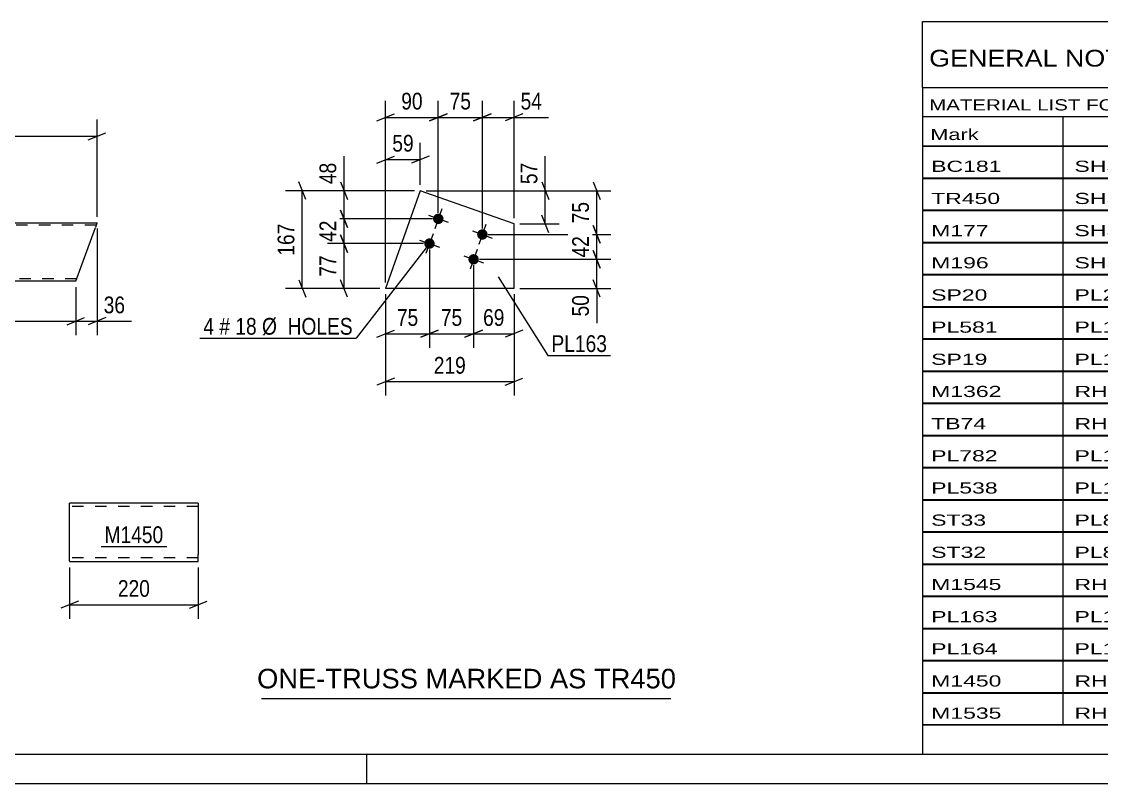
# Model space of a CAD drawing. Header units: millimetres. Extents: x 0 to 841, y 0 to 594.
# Drawn here: x 362 to 546.6, y 0 to 130.3 of the extents above; entities that cross this region are included whole.
import ezdxf

# ---------------------------------------------------------------- set-up
doc = ezdxf.new("R2010")
doc.units = ezdxf.units.MM
doc.linetypes.add('DXK_LINE_DOT2', pattern=[3.9198, 1.9599, -1.9599])
doc.styles.add('Arial', font='ARIAL.TTF', dxfattribs={"height": 0.2})
doc.styles.add('Arial Narrow', font='ARIALN.TTF', dxfattribs={"height": 0.2})

# ---------------------------------------------------------------- blocks, each defined once
blk = doc.blocks.new('Unknown-318888172-1133')
at = {"color": 5, "linetype": 'Continuous'}
for p, q in [((5, 5), (836, 5)), ((421, 0), (421, 5)), ((0, 0), (841, 0))]:
    blk.add_line(p, q, dxfattribs=at)
blk = doc.blocks.new('Part-318888172-7744 - 7740')
at = {"color": 2, "linetype": 'Continuous'}
for p, q in [((392.18, 47.94), (370.18, 47.94)), ((370.18, 38.03), (370.18, 47.94)), ((392.18, 47.94), (392.18, 39.14)), ((392.18, 37.94), (392.18, 39.14)), ((370.18, 38.03), (370.18, 37.94)), ((370.18, 37.94), (392.18, 37.94))]:
    blk.add_line(p, q, dxfattribs=at)
at = {"color": 7, "linetype": 'DXK_LINE_DOT2'}
for p, q in [((392.18, 47.34), (370.18, 47.34)), ((392.18, 38.59), (392.18, 38.91)), ((370.18, 38.54), (370.18, 38.59)), ((392.18, 38.54), (370.18, 38.54)), ((392.18, 38.54), (392.18, 38.59))]:
    blk.add_line(p, q, dxfattribs=at)
blk = doc.blocks.new('Part-318888172-3009 - 2993')
at = {"color": 2, "linetype": 'Continuous'}
for p, q in [((330.85, 95.07), (327.5, 85.87)), ((330.85, 95.07), (331.14, 95.87)), ((331.14, 95.87), (351.14, 95.87)), ((351.24, 95.87), (374.88, 95.87)), ((371.24, 85.87), (374.59, 95.07)), ((374.8, 95.64), (374.59, 95.07)), ((374.86, 95.81), (374.8, 95.64)), ((374.88, 95.87), (374.86, 95.81)), ((351.14, 85.87), (327.5, 85.87)), ((371.24, 85.87), (351.24, 85.87))]:
    blk.add_line(p, q, dxfattribs=at)
at = {"color": 7, "linetype": 'DXK_LINE_DOT2'}
for p, q in [((351.14, 95.47), (331, 95.47)), ((331.12, 95.81), (331.06, 95.64)), ((331.14, 95.87), (331.12, 95.81)), ((374.74, 95.47), (351.24, 95.47)), ((374.88, 95.87), (374.8, 95.64)), ((351.14, 86.27), (327.65, 86.27)), ((371.39, 86.27), (351.24, 86.27))]:
    blk.add_line(p, q, dxfattribs=at)
blk = doc.blocks.new('Bolt-318888172-16462 - 16460')
at = {"linetype": 'Continuous'}
for points in [[(434.07, 96.23, -1), (432.37, 96.83, -1)], [(441.61, 93.55, -1), (439.91, 94.16, -1)], [(432.56, 91.99, -1), (430.87, 92.59, -1)], [(440.1, 89.31, -1), (438.41, 89.91, -1)]]:
    blk.add_hatch(color=1, dxfattribs=at).paths.add_polyline_path(points)
at = {"color": 1, "linetype": 'Continuous'}
for p, q in [((433.82, 98.22), (432.62, 94.83)), ((431.52, 97.13), (434.91, 95.93)), ((439.06, 94.46), (442.46, 93.25)), ((441.36, 95.55), (440.16, 92.16)), ((430.02, 92.89), (433.41, 91.69)), ((432.32, 93.98), (431.11, 90.59)), ((439.86, 91.31), (438.65, 87.92)), ((437.56, 90.22), (440.95, 89.01))]:
    blk.add_line(p, q, dxfattribs=at)
blk = doc.blocks.new('Part-318888172-16461 - 16460')
at = {"color": 2, "linetype": 'Continuous'}
for p, q in [((430.15, 101.33), (424.22, 84.62)), ((446.17, 95.65), (430.15, 101.33)), ((446.17, 84.62), (446.17, 95.65)), ((446.17, 84.62), (424.22, 84.62))]:
    blk.add_line(p, q, dxfattribs=at)
blk = doc.blocks.new('StraightDimension-318888172-7746 - 7740')
at = {"color": 7, "linetype": 'Continuous'}
for p, q in [((370.18, 36.94), (370.18, 28.15)), ((392.18, 36.94), (392.18, 28.15)), ((371.68, 31.15), (368.68, 29.95)), ((370.18, 30.55), (392.18, 30.55)), ((390.68, 29.95), (393.68, 31.15))]:
    blk.add_line(p, q, dxfattribs=at)
at = {"color": 0}
blk.add_wipeout([(384.52, 31.3), (384.52, 35.5), (377.84, 35.5), (377.84, 31.3)], dxfattribs=at)
at = {"color": 3, "style": 'Arial Narrow'}
blk.add_text('220', height=2.863, dxfattribs=at).set_placement((378.44, 31.9))
blk = doc.blocks.new('StraightDimension-318888172-3061 - 2993')
at = {"color": 7, "linetype": 'Continuous'}
for p, q in [((327.5, 84.87), (327.5, 76.63)), ((371.24, 84.87), (371.24, 76.63)), ((329, 79.63), (326, 78.43)), ((369.74, 78.43), (372.74, 79.63)), ((327.5, 79.03), (371.24, 79.03))]:
    blk.add_line(p, q, dxfattribs=at)
at = {"color": 0}
blk.add_wipeout([(353.63, 79.78), (353.63, 83.98), (345.12, 83.98), (345.12, 79.78)], dxfattribs=at)
at = {"color": 3, "style": 'Arial Narrow'}
blk.add_text('3225', height=2.863, dxfattribs=at).set_placement((345.72, 80.38))
blk = doc.blocks.new('StraightDimension-318888172-3049 - 2993')
at = {"color": 7, "linetype": 'Continuous'}
for p, q in [((374.88, 94.87), (374.88, 76.63)), ((371.24, 84.87), (371.24, 76.63)), ((369.74, 78.43), (372.74, 79.63)), ((376.38, 79.63), (373.38, 78.43)), ((371.24, 79.03), (374.88, 79.03))]:
    blk.add_line(p, q, dxfattribs=at)
at = {"color": 0}
blk.add_wipeout([(380.26, 79.78), (380.26, 83.98), (375.41, 83.98), (375.41, 79.78)], dxfattribs=at)
at = {"color": 7, "linetype": 'Continuous'}
blk.add_line((374.88, 79.03), (380.79, 79.03), dxfattribs=at)
blk.add_line((374.88, 79.03), (380.79, 79.03), dxfattribs=at)
at = {"color": 3, "style": 'Arial Narrow'}
blk.add_text('36', height=2.863, dxfattribs=at).set_placement((376.01, 80.38))
blk = doc.blocks.new('StraightDimension-318888172-3025 - 2993')
at = {"color": 7, "linetype": 'Continuous'}
for p, q in [((327.5, 86.87), (327.5, 113.49)), ((374.88, 96.87), (374.88, 113.49)), ((329, 111.24), (326, 110.04)), ((373.38, 110.04), (376.38, 111.24)), ((327.5, 110.64), (374.88, 110.64))]:
    blk.add_line(p, q, dxfattribs=at)
at = {"color": 0}
blk.add_wipeout([(355.45, 111.39), (355.45, 115.59), (346.94, 115.59), (346.94, 111.39)], dxfattribs=at)
at = {"color": 3, "style": 'Arial Narrow'}
blk.add_text('3261', height=2.863, dxfattribs=at).set_placement((347.54, 111.99))
blk = doc.blocks.new('StraightDimension-318888172-16501 - 16460')
at = {"color": 7, "linetype": 'Continuous'}
for p, q in [((424.22, 83.62), (424.22, 66.3)), ((446.17, 83.62), (446.17, 66.3)), ((425.72, 69.3), (422.72, 68.1)), ((424.22, 68.7), (446.17, 68.7)), ((444.67, 68.1), (447.67, 69.3))]:
    blk.add_line(p, q, dxfattribs=at)
at = {"color": 0}
blk.add_wipeout([(438.54, 69.45), (438.54, 73.65), (431.85, 73.65), (431.85, 69.45)], dxfattribs=at)
at = {"color": 3, "style": 'Arial Narrow'}
blk.add_text('219', height=2.863, dxfattribs=at).set_placement((432.45, 70.05))
blk = doc.blocks.new('StraightDimension-318888172-17015 - 16460')
at = {"color": 7, "linetype": 'Continuous'}
for p, q in [((433.22, 97.53), (433.22, 116.72)), ((440.76, 94.86), (440.76, 116.72)), ((431.72, 113.27), (434.72, 114.47)), ((442.26, 114.47), (439.26, 113.27)), ((433.22, 113.87), (440.76, 113.87))]:
    blk.add_line(p, q, dxfattribs=at)
at = {"color": 0}
blk.add_wipeout([(439.42, 114.62), (439.42, 118.82), (434.56, 118.82), (434.56, 114.62)], dxfattribs=at)
at = {"color": 3, "style": 'Arial Narrow'}
blk.add_text('75', height=2.863, dxfattribs=at).set_placement((435.16, 115.22))
blk = doc.blocks.new('StraightDimension-318888172-16505 - 16460')
at = {"color": 7, "linetype": 'Continuous'}
for p, q in [((450.91, 102.83), (452.11, 99.83)), ((431.15, 101.33), (453.91, 101.33)), ((451.51, 95.65), (451.51, 101.33)), ((452.11, 94.15), (450.91, 97.15)), ((447.17, 95.65), (453.91, 95.65))]:
    blk.add_line(p, q, dxfattribs=at)
at = {"color": 0}
blk.add_wipeout([(450.76, 106.71), (446.56, 106.71), (446.56, 101.86), (450.76, 101.86)], dxfattribs=at)
at = {"color": 7, "linetype": 'Continuous'}
blk.add_line((451.51, 101.33), (451.51, 107.24), dxfattribs=at)
blk.add_line((451.51, 101.33), (451.51, 107.24), dxfattribs=at)
at = {"color": 3, "style": 'Arial Narrow'}
blk.add_text('57', height=2.863, rotation=90.0002, dxfattribs=at).set_placement((450.16, 102.46))
blk = doc.blocks.new('StraightDimension-318888172-16497 - 16460')
at = {"color": 7, "linetype": 'Continuous'}
for p, q in [((424.22, 85.62), (424.22, 109.52)), ((430.15, 102.33), (430.15, 109.52)), ((422.72, 106.07), (425.72, 107.27)), ((431.65, 107.27), (428.65, 106.07)), ((424.22, 106.67), (430.15, 106.67))]:
    blk.add_line(p, q, dxfattribs=at)
at = {"color": 0}
blk.add_wipeout([(429.61, 107.42), (429.61, 111.62), (424.76, 111.62), (424.76, 107.42)], dxfattribs=at)
at = {"color": 3, "style": 'Arial Narrow'}
blk.add_text('59', height=2.863, dxfattribs=at).set_placement((425.36, 108.02))
blk = doc.blocks.new('StraightDimension-318888172-16511 - 16460')
at = {"color": 7, "linetype": 'Continuous'}
for p, q in [((410.56, 99.83), (409.36, 102.83)), ((429.15, 101.33), (407.11, 101.33)), ((409.96, 84.62), (409.96, 101.33)), ((409.36, 86.12), (410.56, 83.12)), ((423.22, 84.62), (407.11, 84.62))]:
    blk.add_line(p, q, dxfattribs=at)
at = {"color": 0}
blk.add_wipeout([(409.21, 96.32), (405.01, 96.32), (405.01, 89.63), (409.21, 89.63)], dxfattribs=at)
at = {"color": 3, "style": 'Arial Narrow'}
blk.add_text('167', height=2.863, rotation=90.0002, dxfattribs=at).set_placement((408.61, 90.23))
blk = doc.blocks.new('StraightDimension-318888172-16515 - 16460')
at = {"color": 7, "linetype": 'Continuous'}
for p, q in [((439.26, 88.61), (439.26, 74.47)), ((446.17, 83.62), (446.17, 74.47)), ((437.76, 76.27), (440.76, 77.47)), ((439.26, 76.87), (446.17, 76.87)), ((447.67, 77.47), (444.67, 76.27))]:
    blk.add_line(p, q, dxfattribs=at)
at = {"color": 0}
blk.add_wipeout([(445.14, 77.62), (445.14, 81.82), (440.28, 81.82), (440.28, 77.62)], dxfattribs=at)
at = {"color": 3, "style": 'Arial Narrow'}
blk.add_text('69', height=2.863, dxfattribs=at).set_placement((440.88, 78.22))
blk = doc.blocks.new('StraightDimension-318888172-16516 - 16460')
at = {"color": 7, "linetype": 'Continuous'}
for p, q in [((431.71, 91.29), (431.71, 74.47)), ((439.26, 88.61), (439.26, 74.47)), ((430.21, 76.27), (433.21, 77.47)), ((431.71, 76.87), (439.26, 76.87)), ((440.76, 77.47), (437.76, 76.27))]:
    blk.add_line(p, q, dxfattribs=at)
at = {"color": 0}
blk.add_wipeout([(437.91, 77.62), (437.91, 81.82), (433.06, 81.82), (433.06, 77.62)], dxfattribs=at)
at = {"color": 3, "style": 'Arial Narrow'}
blk.add_text('75', height=2.863, dxfattribs=at).set_placement((433.66, 78.22))
blk = doc.blocks.new('StraightDimension-318888172-16517 - 16460')
at = {"color": 7, "linetype": 'Continuous'}
for p, q in [((431.71, 91.29), (431.71, 74.47)), ((424.22, 83.62), (424.22, 74.47)), ((422.72, 76.27), (425.72, 77.47)), ((424.22, 76.87), (431.71, 76.87)), ((433.21, 77.47), (430.21, 76.27))]:
    blk.add_line(p, q, dxfattribs=at)
at = {"color": 0}
blk.add_wipeout([(430.4, 77.62), (430.4, 81.82), (425.54, 81.82), (425.54, 77.62)], dxfattribs=at)
at = {"color": 3, "style": 'Arial Narrow'}
blk.add_text('75', height=2.863, dxfattribs=at).set_placement((426.14, 78.22))
blk = doc.blocks.new('StraightDimension-318888172-16535 - 16460')
at = {"color": 7, "linetype": 'Continuous'}
for p, q in [((416.52, 102.83), (417.72, 99.83)), ((429.15, 101.33), (414.27, 101.33)), ((417.12, 96.53), (417.12, 101.33)), ((417.72, 95.03), (416.52, 98.03)), ((432.22, 96.53), (414.27, 96.53))]:
    blk.add_line(p, q, dxfattribs=at)
at = {"color": 0}
blk.add_wipeout([(416.37, 106.71), (412.17, 106.71), (412.17, 101.86), (416.37, 101.86)], dxfattribs=at)
at = {"color": 7, "linetype": 'Continuous'}
blk.add_line((417.12, 101.33), (417.12, 107.24), dxfattribs=at)
blk.add_line((417.12, 101.33), (417.12, 107.24), dxfattribs=at)
at = {"color": 3, "style": 'Arial Narrow'}
blk.add_text('48', height=2.863, rotation=90.0002, dxfattribs=at).set_placement((415.77, 102.46))
blk = doc.blocks.new('StraightDimension-318888172-16536 - 16460')
at = {"color": 7, "linetype": 'Continuous'}
for p, q in [((416.52, 98.03), (417.72, 95.03)), ((432.22, 96.53), (414.27, 96.53)), ((417.12, 92.29), (417.12, 96.53)), ((417.72, 90.79), (416.52, 93.79)), ((430.71, 92.29), (414.27, 92.29))]:
    blk.add_line(p, q, dxfattribs=at)
at = {"color": 0}
blk.add_wipeout([(416.37, 96.84), (412.17, 96.84), (412.17, 91.98), (416.37, 91.98)], dxfattribs=at)
at = {"color": 3, "style": 'Arial Narrow'}
blk.add_text('42', height=2.863, rotation=90.0002, dxfattribs=at).set_placement((415.77, 92.58))
blk = doc.blocks.new('StraightDimension-318888172-16537 - 16460')
at = {"color": 7, "linetype": 'Continuous'}
for p, q in [((416.52, 93.79), (417.72, 90.79)), ((430.71, 92.29), (414.27, 92.29)), ((417.12, 84.62), (417.12, 92.29)), ((417.72, 83.12), (416.52, 86.12)), ((423.22, 84.62), (414.27, 84.62))]:
    blk.add_line(p, q, dxfattribs=at)
at = {"color": 0}
blk.add_wipeout([(416.37, 90.88), (412.17, 90.88), (412.17, 86.02), (416.37, 86.02)], dxfattribs=at)
at = {"color": 3, "style": 'Arial Narrow'}
blk.add_text('77', height=2.863, rotation=90.0002, dxfattribs=at).set_placement((415.77, 86.62))
blk = doc.blocks.new('StraightDimension-318888172-16989 - 16460')
at = {"color": 7, "linetype": 'Continuous'}
for p, q in [((459.72, 102.83), (460.92, 99.83)), ((431.15, 101.33), (462.72, 101.33)), ((460.32, 93.86), (460.32, 101.33)), ((460.92, 92.36), (459.72, 95.36)), ((441.76, 93.86), (462.72, 93.86))]:
    blk.add_line(p, q, dxfattribs=at)
at = {"color": 0}
blk.add_wipeout([(459.57, 100.02), (455.37, 100.02), (455.37, 95.16), (459.57, 95.16)], dxfattribs=at)
at = {"color": 3, "style": 'Arial Narrow'}
blk.add_text('75', height=2.863, rotation=90.0002, dxfattribs=at).set_placement((458.97, 95.76))
blk = doc.blocks.new('StraightDimension-318888172-16990 - 16460')
at = {"color": 7, "linetype": 'Continuous'}
for p, q in [((459.72, 95.36), (460.92, 92.36)), ((441.76, 93.86), (462.72, 93.86)), ((460.32, 89.61), (460.32, 93.86)), ((460.92, 88.11), (459.72, 91.11)), ((440.26, 89.61), (462.72, 89.61))]:
    blk.add_line(p, q, dxfattribs=at)
at = {"color": 0}
blk.add_wipeout([(459.57, 94.16), (455.37, 94.16), (455.37, 89.31), (459.57, 89.31)], dxfattribs=at)
at = {"color": 3, "style": 'Arial Narrow'}
blk.add_text('42', height=2.863, rotation=90.0002, dxfattribs=at).set_placement((458.97, 89.91))
blk = doc.blocks.new('StraightDimension-318888172-16991 - 16460')
at = {"color": 7, "linetype": 'Continuous'}
for p, q in [((459.72, 91.11), (460.92, 88.11)), ((440.26, 89.61), (462.72, 89.61)), ((460.32, 84.62), (460.32, 89.61)), ((460.92, 83.12), (459.72, 86.12)), ((447.17, 84.62), (462.72, 84.62))]:
    blk.add_line(p, q, dxfattribs=at)
at = {"color": 0}
blk.add_wipeout([(459.57, 84.09), (455.37, 84.09), (455.37, 79.24), (459.57, 79.24)], dxfattribs=at)
at = {"color": 7, "linetype": 'Continuous'}
blk.add_line((460.32, 84.62), (460.32, 78.71), dxfattribs=at)
blk.add_line((460.32, 84.62), (460.32, 78.71), dxfattribs=at)
at = {"color": 3, "style": 'Arial Narrow'}
blk.add_text('50', height=2.863, rotation=90.0002, dxfattribs=at).set_placement((458.97, 79.84))
blk = doc.blocks.new('StraightDimension-318888172-17014 - 16460')
at = {"color": 7, "linetype": 'Continuous'}
for p, q in [((440.76, 94.86), (440.76, 116.72)), ((446.17, 96.65), (446.17, 116.72)), ((439.26, 113.27), (442.26, 114.47)), ((447.67, 114.47), (444.67, 113.27)), ((440.76, 113.87), (446.17, 113.87))]:
    blk.add_line(p, q, dxfattribs=at)
at = {"color": 0}
blk.add_wipeout([(451.55, 114.62), (451.55, 118.82), (446.69, 118.82), (446.69, 114.62)], dxfattribs=at)
at = {"color": 7, "linetype": 'Continuous'}
blk.add_line((446.17, 113.87), (452.08, 113.87), dxfattribs=at)
blk.add_line((446.17, 113.87), (452.08, 113.87), dxfattribs=at)
at = {"color": 3, "style": 'Arial Narrow'}
blk.add_text('54', height=2.863, dxfattribs=at).set_placement((447.29, 115.22))
blk = doc.blocks.new('StraightDimension-318888172-17016 - 16460')
at = {"color": 7, "linetype": 'Continuous'}
for p, q in [((424.22, 85.62), (424.22, 116.72)), ((433.22, 97.53), (433.22, 116.72)), ((422.72, 113.27), (425.72, 114.47)), ((434.72, 114.47), (431.72, 113.27)), ((424.22, 113.87), (433.22, 113.87))]:
    blk.add_line(p, q, dxfattribs=at)
at = {"color": 0}
blk.add_wipeout([(431.15, 114.62), (431.15, 118.82), (426.29, 118.82), (426.29, 114.62)], dxfattribs=at)
at = {"color": 3, "style": 'Arial Narrow'}
blk.add_text('90', height=2.863, dxfattribs=at).set_placement((426.89, 115.22))
blk = doc.blocks.new('Mark-318888172-7742 - 7740')
at = {"color": 0}
blk.add_wipeout([(386.21, 41.09), (386.21, 44.09), (376.16, 44.09), (376.16, 41.09)], dxfattribs=at)
blk.add_wipeout([(386.21, 41.09), (386.21, 44.09), (376.16, 44.09), (376.16, 41.09)], dxfattribs=at)
at = {"color": 30, "linetype": 'Continuous'}
blk.add_line((375.56, 40.49), (386.81, 40.49), dxfattribs=at)
at = {"color": 3, "style": 'Arial Narrow'}
blk.add_text('M1450', height=2.863, dxfattribs=at).set_placement((376.16, 41.09))
blk = doc.blocks.new('Unknown-318888172-17226')
at = {"color": 7, "linetype": 'Continuous'}
for p, q in [((516, 130.25), (676, 130.25)), ((516, 119), (516, 130.25)), ((676, 130.25), (676, 119)), ((516, 119), (676, 119)), ((516, 119), (516, 114)), ((676, 119), (676, 114)), ((516, 114), (676, 114)), ((516, 114), (516, 109)), ((540, 114), (540, 109)), ((575.5, 114), (575.5, 109)), ((601.5, 114), (601.5, 109)), ((614.5, 114), (614.5, 109)), ((632, 114), (632, 109)), ((654, 114), (654, 109)), ((676, 114), (676, 109)), ((516, 109), (676, 109)), ((516, 108.95), (516, 103.55)), ((516, 108.95), (676, 108.95)), ((540, 109), (540, 103.5)), ((575.5, 109), (575.5, 103.5)), ((601.5, 109), (601.5, 103.5)), ((614.5, 109), (614.5, 103.5)), ((632, 109), (632, 103.5)), ((654, 109), (654, 103.5)), ((676, 108.95), (676, 103.55)), ((516, 103.55), (676, 103.55)), ((516, 103.45), (516, 98.05)), ((516, 103.45), (676, 103.45)), ((540, 103.5), (540, 98)), ((575.5, 103.5), (575.5, 98)), ((601.5, 103.5), (601.5, 98)), ((614.5, 103.5), (614.5, 98)), ((632, 103.5), (632, 98)), ((654, 103.5), (654, 98)), ((676, 103.45), (676, 98.05)), ((516, 98.05), (676, 98.05)), ((516, 97.95), (516, 92.55)), ((516, 97.95), (676, 97.95)), ((540, 98), (540, 92.5)), ((575.5, 98), (575.5, 92.5)), ((601.5, 98), (601.5, 92.5)), ((614.5, 98), (614.5, 92.5)), ((632, 98), (632, 92.5)), ((654, 98), (654, 92.5)), ((676, 97.95), (676, 92.55)), ((516, 92.55), (676, 92.55)), ((516, 92.45), (516, 87.05)), ((516, 92.45), (676, 92.45)), ((540, 92.5), (540, 87)), ((575.5, 92.5), (575.5, 87)), ((601.5, 92.5), (601.5, 87)), ((614.5, 92.5), (614.5, 87)), ((632, 92.5), (632, 87)), ((654, 92.5), (654, 87)), ((676, 92.45), (676, 87.05)), ((516, 87.05), (676, 87.05)), ((516, 86.95), (516, 81.55)), ((516, 86.95), (676, 86.95)), ((540, 87), (540, 81.5)), ((575.5, 87), (575.5, 81.5)), ((601.5, 87), (601.5, 81.5)), ((614.5, 87), (614.5, 81.5)), ((632, 87), (632, 81.5)), ((654, 87), (654, 81.5)), ((676, 86.95), (676, 81.55)), ((516, 81.55), (676, 81.55)), ((516, 81.45), (516, 76.05)), ((516, 81.45), (676, 81.45)), ((540, 81.5), (540, 76)), ((575.5, 81.5), (575.5, 76)), ((601.5, 81.5), (601.5, 76)), ((614.5, 81.5), (614.5, 76)), ((632, 81.5), (632, 76)), ((654, 81.5), (654, 76)), ((676, 81.45), (676, 76.05)), ((516, 76.05), (676, 76.05)), ((516, 75.95), (516, 70.55)), ((516, 75.95), (676, 75.95)), ((540, 76), (540, 70.5)), ((575.5, 76), (575.5, 70.5)), ((601.5, 76), (601.5, 70.5)), ((614.5, 76), (614.5, 70.5)), ((632, 76), (632, 70.5)), ((654, 76), (654, 70.5)), ((676, 75.95), (676, 70.55)), ((516, 70.55), (676, 70.55)), ((516, 70.45), (516, 65.05)), ((516, 70.45), (676, 70.45)), ((540, 70.5), (540, 65)), ((575.5, 70.5), (575.5, 65)), ((601.5, 70.5), (601.5, 65)), ((614.5, 70.5), (614.5, 65)), ((632, 70.5), (632, 65)), ((654, 70.5), (654, 65)), ((676, 70.45), (676, 65.05)), ((516, 65.05), (676, 65.05)), ((516, 64.95), (516, 59.55)), ((516, 64.95), (676, 64.95)), ((540, 65), (540, 59.5)), ((575.5, 65), (575.5, 59.5)), ((601.5, 65), (601.5, 59.5)), ((614.5, 65), (614.5, 59.5)), ((632, 65), (632, 59.5)), ((654, 65), (654, 59.5)), ((676, 64.95), (676, 59.55)), ((516, 59.55), (676, 59.55)), ((516, 59.45), (516, 54.05)), ((516, 59.45), (676, 59.45)), ((540, 59.5), (540, 54)), ((575.5, 59.5), (575.5, 54)), ((601.5, 59.5), (601.5, 54)), ((614.5, 59.5), (614.5, 54)), ((632, 59.5), (632, 54)), ((654, 59.5), (654, 54)), ((676, 59.45), (676, 54.05)), ((516, 54.05), (676, 54.05)), ((516, 53.95), (516, 48.55)), ((516, 53.95), (676, 53.95)), ((540, 54), (540, 48.5)), ((575.5, 54), (575.5, 48.5)), ((601.5, 54), (601.5, 48.5)), ((614.5, 54), (614.5, 48.5)), ((632, 54), (632, 48.5)), ((654, 54), (654, 48.5)), ((676, 53.95), (676, 48.55)), ((516, 48.55), (676, 48.55)), ((516, 48.45), (516, 43.05)), ((516, 48.45), (676, 48.45)), ((540, 48.5), (540, 43)), ((575.5, 48.5), (575.5, 43)), ((601.5, 48.5), (601.5, 43)), ((614.5, 48.5), (614.5, 43)), ((632, 48.5), (632, 43)), ((654, 48.5), (654, 43)), ((676, 48.45), (676, 43.05)), ((516, 43.05), (676, 43.05)), ((516, 42.95), (516, 37.55)), ((516, 42.95), (676, 42.95)), ((540, 43), (540, 37.5)), ((575.5, 43), (575.5, 37.5)), ((601.5, 43), (601.5, 37.5)), ((614.5, 43), (614.5, 37.5)), ((632, 43), (632, 37.5)), ((654, 43), (654, 37.5)), ((676, 42.95), (676, 37.55)), ((516, 37.55), (676, 37.55)), ((516, 37.45), (516, 32.05)), ((516, 37.45), (676, 37.45)), ((540, 37.5), (540, 32)), ((575.5, 37.5), (575.5, 32)), ((601.5, 37.5), (601.5, 32)), ((614.5, 37.5), (614.5, 32)), ((632, 37.5), (632, 32)), ((654, 37.5), (654, 32)), ((676, 37.45), (676, 32.05)), ((516, 32.05), (676, 32.05)), ((516, 31.95), (516, 26.55)), ((516, 31.95), (676, 31.95)), ((540, 32), (540, 26.5)), ((575.5, 32), (575.5, 26.5)), ((601.5, 32), (601.5, 26.5)), ((614.5, 32), (614.5, 26.5)), ((632, 32), (632, 26.5)), ((654, 32), (654, 26.5)), ((676, 31.95), (676, 26.55)), ((516, 26.55), (676, 26.55)), ((516, 26.45), (516, 21.05)), ((516, 26.45), (676, 26.45)), ((540, 26.5), (540, 21)), ((575.5, 26.5), (575.5, 21)), ((601.5, 26.5), (601.5, 21)), ((614.5, 26.5), (614.5, 21)), ((632, 26.5), (632, 21)), ((654, 26.5), (654, 21)), ((676, 26.45), (676, 21.05)), ((516, 21.05), (676, 21.05)), ((516, 20.95), (516, 15.55)), ((516, 20.95), (676, 20.95)), ((540, 21), (540, 15.5)), ((575.5, 21), (575.5, 15.5)), ((601.5, 21), (601.5, 15.5)), ((614.5, 21), (614.5, 15.5)), ((632, 21), (632, 15.5)), ((654, 21), (654, 15.5)), ((676, 20.95), (676, 15.55)), ((516, 15.55), (676, 15.55)), ((516, 15.45), (516, 10.05)), ((516, 15.45), (676, 15.45)), ((540, 15.5), (540, 10)), ((575.5, 15.5), (575.5, 10)), ((601.5, 15.5), (601.5, 10)), ((614.5, 15.5), (614.5, 10)), ((632, 15.5), (632, 10)), ((654, 15.5), (654, 10)), ((676, 15.45), (676, 10.05)), ((516, 10.05), (676, 10.05)), ((516, 10), (676, 10)), ((516, 10), (516, 5)), ((632, 10), (632, 5)), ((654, 10), (654, 5)), ((676, 10), (676, 5)), ((516, 5), (676, 5))]:
    blk.add_line(p, q, dxfattribs=at)
at = {"color": 7, "style": 'Arial Narrow'}
for s, height, width, p in [('GENERAL NOTES & WELD DETAILS :', 2.8633, 1.4, (517.15, 122.56)), ('REFER TYP DRAWING TYP-01', 1.9089, 1.6, (600.7, 122.66)), ("MATERIAL LIST FOR ASSEMBLY MK'D", 1.9089, 1.6, (517.15, 115.06)), ('TR450', 1.909, 1.794707, (609.9, 114.97)), ('1', 1.91, 1.794707, (638.08, 115.06)), ('No. Required', 1.9089, 1.6, (647.41, 115.06)), ('Mark', 1.909, 1.7, (517.34, 110)), ('Profile', 1.909, 1.7, (550.41, 110)), ('Material', 1.909, 1.7, (580.54, 110.06)), ('No.', 1.909, 1.7, (605.5, 110.06)), ('Length', 1.909, 1.7, (616, 110.06)), ('Area', 1.909, 1.7, (638.5, 110.06)), ('Weight', 1.909, 1.7, (658, 110.06))]:
    blk.add_text(s, height=height, dxfattribs=dict(at, width=width)).set_placement(p)
at = {"color": 7, "linetype": 'Continuous', "style": 'Arial Narrow'}
for s, height, width, p in [('BC181', 1.909, 1.794707, (517.5, 104.56)), ('SHS132*6', 1.909, 1.794707, (542, 104.56)), ('E350', 1.909, 1.794707, (581.74, 104.56)), ('1', 1.91, 1.794707, (605.86, 104.56)), ('18326', 1.909, 1.794707, (616.4, 104.56)), ('9.7', 1.909, 1.794707, (642.32, 104.56)), ('435.0', 1.909, 1.794707, (658.96, 104.56)), ('TR450', 1.909, 1.794707, (517.5, 99.06)), ('SHS100*8', 1.909, 1.794707, (542, 99.06)), ('E350', 1.909, 1.794707, (581.74, 99.06)), ('1', 1.91, 1.794707, (605.86, 99.06)), ('18034', 1.909, 1.794707, (616.4, 99.06)), ('7.2', 1.909, 1.794707, (642.32, 99.06)), ('416.8', 1.909, 1.794707, (658.96, 99.06)), ('M177', 1.909, 1.794707, (517.5, 93.56)), ('SHS100*6', 1.909, 1.794707, (542, 93.56)), ('E350', 1.909, 1.794707, (581.74, 93.56)), ('7', 1.91, 1.794707, (605.86, 93.56)), ('3167', 1.909, 1.794707, (618.58, 93.56)), ('1.2', 1.909, 1.794707, (642.32, 93.56)), ('383.7', 1.909, 1.794707, (658.96, 93.56)), ('M196', 1.909, 1.794707, (517.5, 88.06)), ('SHS100*4', 1.909, 1.794707, (542, 88.06)), ('E350', 1.909, 1.794707, (581.74, 88.06)), ('8', 1.91, 1.794707, (605.86, 88.06)), ('3261', 1.909, 1.794707, (618.58, 88.06)), ('1.3', 1.909, 1.794707, (642.32, 88.06)), ('311.1', 1.909, 1.794707, (658.96, 88.06)), ('SP20', 1.909, 1.794707, (517.5, 82.56)), ('PL20*380', 1.909, 1.794707, (542, 82.56)), ('E350', 1.909, 1.794707, (581.74, 82.56)), ('6', 1.91, 1.794707, (605.86, 82.56)), ('380', 1.909, 1.794707, (620.77, 82.56)), ('0.3', 1.909, 1.794707, (642.32, 82.56)), ('136.0', 1.909, 1.794707, (658.96, 82.56)), ('PL581', 1.909, 1.794707, (517.5, 77.06)), ('PL12*300', 1.909, 1.794707, (542, 77.06)), ('E350', 1.909, 1.794707, (581.74, 77.06)), ('14', 1.909, 1.794707, (604.76, 77.06)), ('310', 1.909, 1.794707, (620.77, 77.06)), ('0.2', 1.909, 1.794707, (642.32, 77.06)), ('122.6', 1.909, 1.794707, (658.96, 77.06)), ('SP19', 1.909, 1.794707, (517.5, 71.56)), ('PL16*325', 1.909, 1.794707, (542, 71.56)), ('E350', 1.909, 1.794707, (581.74, 71.56)), ('4', 1.91, 1.794707, (605.86, 71.56)), ('325', 1.909, 1.794707, (620.77, 71.56)), ('0.2', 1.909, 1.794707, (642.32, 71.56)), ('53.1', 1.909, 1.794707, (661.14, 71.56)), ('M1362', 1.909, 1.794707, (517.5, 66.06)), ('RHS100*100*6', 1.9089, 1.794707, (542, 66.06)), ('E350', 1.909, 1.794707, (581.74, 66.06)), ('14', 1.909, 1.794707, (604.76, 66.06)), ('196', 1.909, 1.794707, (620.77, 66.06)), ('0.1', 1.909, 1.794707, (642.32, 66.06)), ('48.6', 1.909, 1.794707, (661.14, 66.06)), ('TB74', 1.909, 1.794707, (517.5, 60.56)), ('RHS150*110*6', 1.9089, 1.794707, (542, 60.56)), ('E350', 1.909, 1.794707, (581.74, 60.56)), ('6', 1.91, 1.794707, (605.86, 60.56)), ('200', 1.909, 1.794707, (620.77, 60.56)), ('0.1', 1.909, 1.794707, (642.32, 60.56)), ('28.0', 1.909, 1.794707, (661.14, 60.56)), ('PL782', 1.909, 1.794707, (517.5, 55.06)), ('PL12*300', 1.909, 1.794707, (542, 55.06)), ('E350', 1.909, 1.794707, (581.74, 55.06)), ('2', 1.91, 1.794707, (605.86, 55.06)), ('310', 1.909, 1.794707, (620.77, 55.06)), ('0.2', 1.909, 1.794707, (642.32, 55.06)), ('17.5', 1.909, 1.794707, (661.14, 55.06)), ('PL538', 1.909, 1.794707, (517.5, 49.56)), ('PL10*150', 1.909, 1.794707, (542, 49.56)), ('E350', 1.909, 1.794707, (581.74, 49.56)), ('6', 1.91, 1.794707, (605.86, 49.56)), ('170', 1.909, 1.794707, (620.77, 49.56)), ('0.1', 1.909, 1.794707, (642.32, 49.56)), ('12.0', 1.909, 1.794707, (661.14, 49.56)), ('ST33', 1.909, 1.794707, (517.5, 44.06)), ('PL8*100', 1.909, 1.794707, (542, 44.06)), ('E350', 1.909, 1.794707, (581.74, 44.06)), ('24', 1.909, 1.794707, (604.76, 44.06)), ('135', 1.909, 1.794707, (620.77, 44.06)), ('0.0', 1.909, 1.794707, (642.32, 44.06)), ('10.0', 1.909, 1.794707, (661.14, 44.06)), ('ST32', 1.909, 1.794707, (517.5, 38.56)), ('PL8*100', 1.909, 1.794707, (542, 38.56)), ('E350', 1.909, 1.794707, (581.74, 38.56)), ('24', 1.909, 1.794707, (604.76, 38.56)), ('121', 1.909, 1.794707, (620.77, 38.56)), ('0.0', 1.909, 1.794707, (642.32, 38.56)), ('8.9', 1.909, 1.794707, (663.33, 38.56)), ('M1545', 1.909, 1.794707, (517.5, 33.06)), ('RHS100*100*6', 1.9089, 1.794707, (542, 33.06)), ('E350', 1.909, 1.794707, (581.74, 33.06)), ('2', 1.91, 1.794707, (605.86, 33.06)), ('196', 1.909, 1.794707, (620.77, 33.06)), ('0.1', 1.909, 1.794707, (642.32, 33.06)), ('6.9', 1.909, 1.794707, (663.33, 33.06)), ('PL163', 1.909, 1.794707, (517.5, 27.56)), ('PL12*167', 1.909, 1.794707, (542, 27.56)), ('E350', 1.909, 1.794707, (581.74, 27.56)), ('2', 1.91, 1.794707, (605.86, 27.56)), ('219', 1.909, 1.794707, (620.77, 27.56)), ('0.1', 1.909, 1.794707, (642.32, 27.56)), ('5.1', 1.909, 1.794707, (663.33, 27.56)), ('PL164', 1.909, 1.794707, (517.5, 22.06)), ('PL10*120', 1.909, 1.794707, (542, 22.06)), ('E350', 1.909, 1.794707, (581.74, 22.06)), ('2', 1.91, 1.794707, (605.86, 22.06)), ('219', 1.909, 1.794707, (620.77, 22.06)), ('0.1', 1.909, 1.794707, (642.32, 22.06)), ('4.1', 1.909, 1.794707, (663.33, 22.06)), ('M1450', 1.909, 1.794707, (517.5, 16.56)), ('RHS100*100*6', 1.9089, 1.794707, (542, 16.56)), ('E350', 1.909, 1.794707, (581.74, 16.56)), ('1', 1.91, 1.794707, (605.86, 16.56)), ('220', 1.909, 1.794707, (620.77, 16.56)), ('0.1', 1.909, 1.794707, (642.32, 16.56)), ('3.9', 1.909, 1.794707, (663.33, 16.56)), ('M1535', 1.909, 1.794707, (517.5, 11.06)), ('RHS100*100*6', 1.9089, 1.794707, (542, 11.06)), ('E350', 1.909, 1.794707, (581.74, 11.06)), ('1', 1.91, 1.794707, (605.86, 11.06)), ('220', 1.909, 1.794707, (620.77, 11.06)), ('0.1', 1.909, 1.794707, (642.32, 11.06)), ('3.9', 1.909, 1.794707, (663.33, 11.06)), ('Total', 1.909, 1.7, (618.33, 6.5)), ('45.4', 1.909, 1.794707, (639.64, 6.5)), ('2007.5', 1.909, 1.794707, (656.77, 6.5))]:
    blk.add_text(s, height=height, dxfattribs=dict(at, width=width)).set_placement(p)
blk = doc.blocks.new('Unknown-318888172-17227')
at = {"color": 7, "linetype": 'Continuous'}
blk.add_line((403, 14.5), (473, 14.5), dxfattribs=at)
at = {"color": 7, "style": 'Arial'}
blk.add_text('ONE-TRUSS MARKED AS TR450', height=3.3428, dxfattribs=at).set_placement((402.24, 16.25))
blk = doc.blocks.new('Mark-318888172-17036 - 16460')
at = {"color": 0}
blk.add_wipeout([(394.89, 76.72), (394.89, 79.72), (393.06, 79.72), (393.06, 76.72)], dxfattribs=at)
blk.add_wipeout([(394.89, 76.72), (394.89, 79.72), (393.06, 79.72), (393.06, 76.72)], dxfattribs=at)
at = {"color": 3, "style": 'Arial Narrow'}
blk.add_text('4', height=2.86, dxfattribs=at).set_placement((393.06, 76.72))
at = {"color": 0}
blk.add_wipeout([(397.62, 76.72), (397.62, 79.72), (395.79, 79.72), (395.79, 76.72)], dxfattribs=at)
blk.add_wipeout([(397.62, 76.72), (397.62, 79.72), (395.79, 79.72), (395.79, 76.72)], dxfattribs=at)
blk.add_wipeout([(402.18, 76.72), (402.18, 79.72), (398.52, 79.72), (398.52, 76.72)], dxfattribs=at)
blk.add_wipeout([(402.18, 76.72), (402.18, 79.72), (398.52, 79.72), (398.52, 76.72)], dxfattribs=at)
at = {"color": 3, "style": 'Arial Narrow'}
for s, height, p in [('#', 2.86, (395.79, 76.72)), ('18', 2.863, (398.52, 76.72))]:
    blk.add_text(s, height=height, dxfattribs=at).set_placement(p)
at = {"color": 0}
blk.add_wipeout([(418.6, 76.72), (418.6, 79.72), (403.08, 79.72), (403.08, 76.72)], dxfattribs=at)
blk.add_wipeout([(418.6, 76.72), (418.6, 79.72), (403.08, 79.72), (403.08, 76.72)], dxfattribs=at)
at = {"color": 7, "linetype": 'Continuous'}
for p in [(431.71, 92.29), (392.46, 76.12)]:
    blk.add_line(p, (419.2, 76.12), dxfattribs=at)
at = {"color": 3, "style": 'Arial Narrow'}
blk.add_text('Ø  HOLES', height=2.863, dxfattribs=at).set_placement((403.08, 76.72))
blk = doc.blocks.new('Mark-318888172-16560 - 16460')
at = {"color": 0}
blk.add_wipeout([(462.08, 73.76), (462.08, 76.76), (452.57, 76.76), (452.57, 73.76)], dxfattribs=at)
blk.add_wipeout([(462.08, 73.76), (462.08, 76.76), (452.57, 76.76), (452.57, 73.76)], dxfattribs=at)
at = {"color": 30, "linetype": 'Continuous'}
for p, q in [((443.44, 86.63), (451.97, 73.16)), ((451.97, 73.16), (462.68, 73.16))]:
    blk.add_line(p, q, dxfattribs=at)
at = {"color": 3, "style": 'Arial Narrow'}
blk.add_text('PL163', height=2.863, dxfattribs=at).set_placement((452.57, 73.76))

msp = doc.modelspace()

# ---------------------------------------------------------------- block references
for name in ['Unknown-318888172-1133', 'Unknown-318888172-17226', 'Part-318888172-16461 - 16460', 'Bolt-318888172-16462 - 16460', 'Part-318888172-3009 - 2993', 'Part-318888172-7744 - 7740', 'Unknown-318888172-17227']:
    msp.add_blockref(name, (0, 0))

# ---------------------------------------------------------------- next in the draw order: block references
for name in ['StraightDimension-318888172-17015 - 16460', 'StraightDimension-318888172-3061 - 2993', 'StraightDimension-318888172-16501 - 16460', 'Mark-318888172-7742 - 7740', 'StraightDimension-318888172-7746 - 7740']:
    msp.add_blockref(name, (0, 0))

# ---------------------------------------------------------------- next in the draw order: block references
for name in ['StraightDimension-318888172-16505 - 16460', 'StraightDimension-318888172-3049 - 2993', 'StraightDimension-318888172-16515 - 16460']:
    msp.add_blockref(name, (0, 0))

# ---------------------------------------------------------------- next in the draw order: block references
for name in ['StraightDimension-318888172-3025 - 2993', 'StraightDimension-318888172-16497 - 16460']:
    msp.add_blockref(name, (0, 0))

# ---------------------------------------------------------------- next in the draw order: block references
for name in ['StraightDimension-318888172-16511 - 16460', 'StraightDimension-318888172-16516 - 16460']:
    msp.add_blockref(name, (0, 0))

# ---------------------------------------------------------------- next in the draw order: block references
for name in ['StraightDimension-318888172-16535 - 16460', 'StraightDimension-318888172-16517 - 16460']:
    msp.add_blockref(name, (0, 0))

# ---------------------------------------------------------------- next in the draw order: block references
msp.add_blockref('StraightDimension-318888172-16536 - 16460', (0, 0))

# ---------------------------------------------------------------- next in the draw order: block references
msp.add_blockref('StraightDimension-318888172-16537 - 16460', (0, 0))

# ---------------------------------------------------------------- next in the draw order: block references
msp.add_blockref('StraightDimension-318888172-16989 - 16460', (0, 0))

# ---------------------------------------------------------------- next in the draw order: block references
for name in ['StraightDimension-318888172-17016 - 16460', 'StraightDimension-318888172-16990 - 16460']:
    msp.add_blockref(name, (0, 0))

# ---------------------------------------------------------------- next in the draw order: block references
for name in ['StraightDimension-318888172-17014 - 16460', 'Mark-318888172-17036 - 16460', 'StraightDimension-318888172-16991 - 16460']:
    msp.add_blockref(name, (0, 0))

# ---------------------------------------------------------------- next in the draw order: block references
msp.add_blockref('Mark-318888172-16560 - 16460', (0, 0))

doc.saveas('drawing.dxf')
